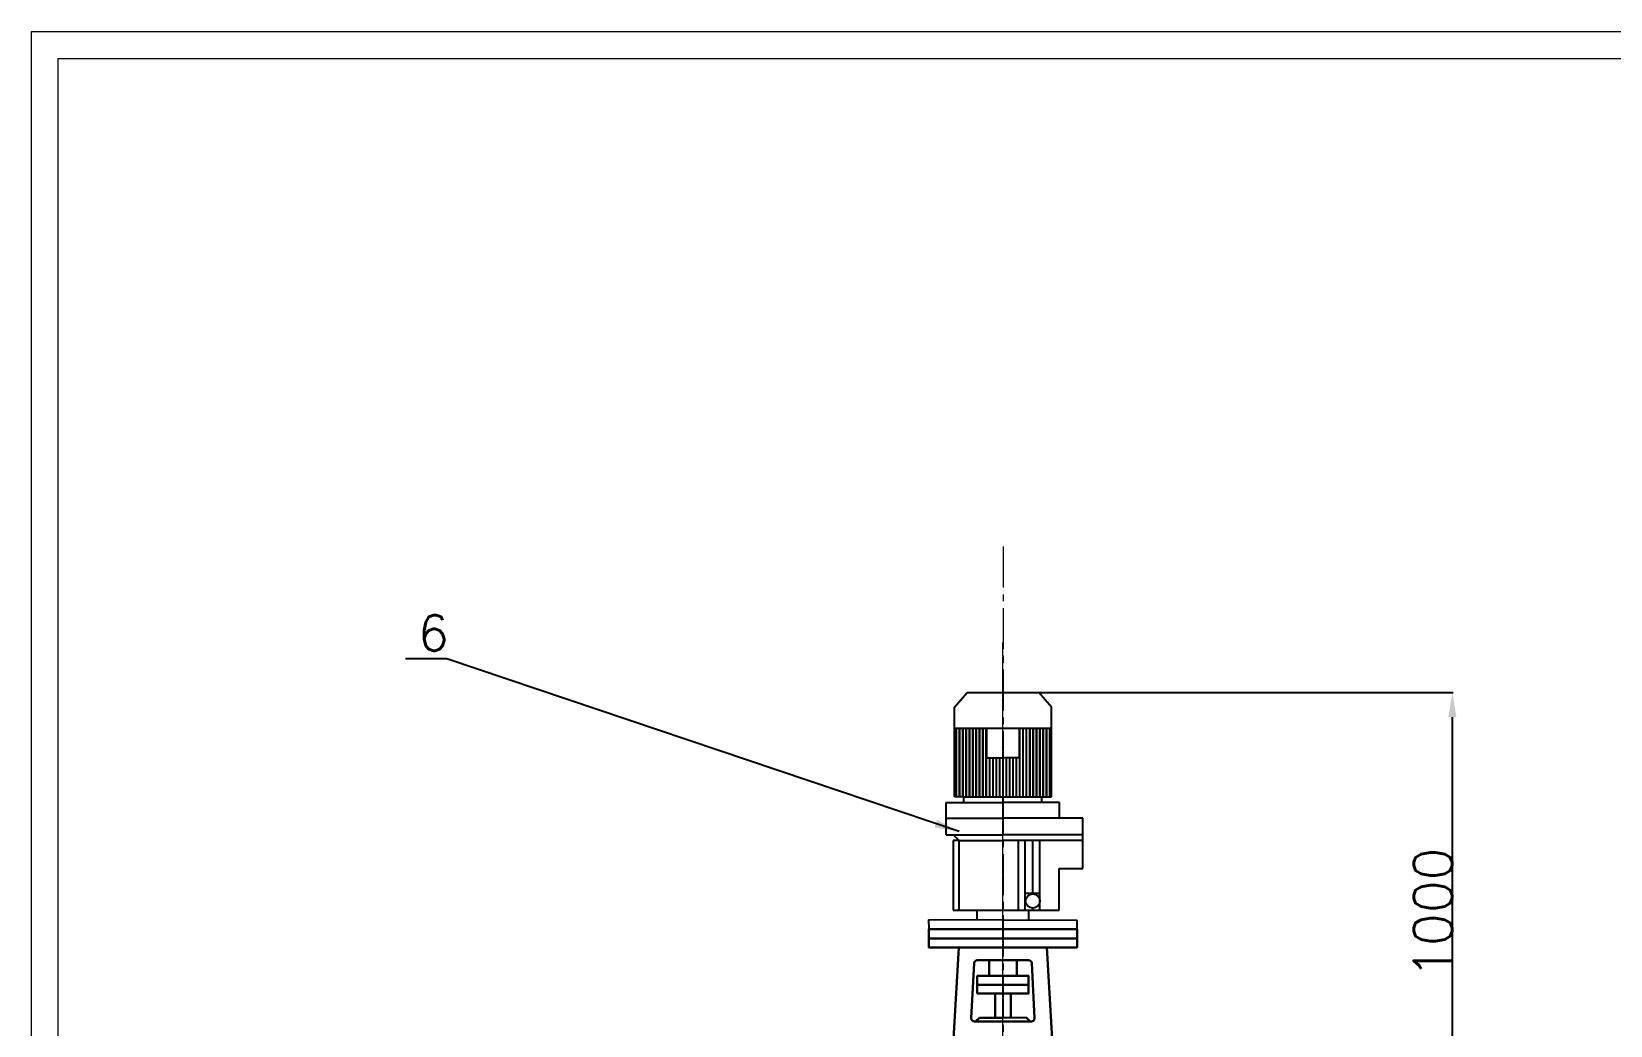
# Model space of a CAD drawing. Header units: millimetres. Extents: x 4043 to 11140, y -55 to 4644.
# Drawn here: x 4043 to 6932, y 2826 to 4644 of the extents above; entities that cross this region are included whole.
import ezdxf

# ---------------------------------------------------------------- set-up
doc = ezdxf.new("R2010")
doc.units = ezdxf.units.MM
doc.header["$PDMODE"] = 3
doc.linetypes.add('CENTER2', pattern=[1.125, 0.75, -0.125, 0.125, -0.125])
for name, color, linetype, lineweight in [('shixian', 7, 'Continuous', 30), ('zhong', 1, 'CENTER2', 15), ('中心线', 1, 'CENTER2', 15), ('实线', 7, 'Continuous', 20)]:
    doc.layers.add(name, color=color, linetype=linetype, lineweight=lineweight)
doc.styles.get("Standard").update_dxf_attribs({"font": 'txt', "bigfont": 'gbcbig.shx'})
doc.dimstyles.new('ISO-25', dxfattribs={"dimtxt": 2.5, "dimasz": 2.5, "dimexe": 1.25, "dimexo": 0.625, "dimtad": 1, "dimtxsty": 'Standard', "dimcen": 2.5, "dimadec": 0, "dimazin": 0, "dimtfac": 1, "dimtmove": 0, "dimatfit": 3, "dimfxl": 0, "dimarcsym": 0})

# ---------------------------------------------------------------- blocks, each defined once
blk = doc.blocks.new('*D11')
at = {"color": 0, "lineweight": -2, "transparency": 16777216}
for p, q in [((5886.3, 3434.9), (6643.6, 3434.9)), ((6642.4, 2672.8), (6642.4, 3389.9)), ((5959.2, 2627.8), (6643.6, 2627.8))]:
    blk.add_line(p, q, dxfattribs=at)
at = {"color": 0, "transparency": 16777216}
for points in [[(6634.9, 3389.9), (6649.9, 3389.9), (6642.4, 3434.9)], [(6634.9, 2672.8), (6649.9, 2672.8), (6642.4, 2627.8)]]:
    blk.add_solid(points, dxfattribs=at)
at = {"layer": 'Defpoints', "color": 0, "transparency": 16777216}
for p in [(5885.7, 3434.9), (6642.4, 3434.9), (5958.6, 2627.8)]:
    blk.add_point(p, dxfattribs=at)
at = {"color": 0, "transparency": 16777216, "insert": (6606.8, 3031.4), "char_height": 70, "attachment_point": 5, "rotation": 90}
blk.add_mtext('1000', dxfattribs=at)

msp = doc.modelspace()

# ---------------------------------------------------------------- linework, layer by layer
at = {"color": 0}
for p, q in [((5731.478, 3408.132), (5754.656, 3434.898)), ((5754.656, 3434.898), (5885.658, 3434.898)), ((5908.836, 3408.132), (5885.658, 3434.898)), ((5731.478, 3369.481), (5731.478, 3408.132)), ((5908.836, 3369.481), (5908.836, 3408.132)), ((5731.478, 3369.481), (5908.836, 3369.481)), ((5731.478, 3243.898), (5731.478, 3369.481)), ((5734.841, 3243.898), (5734.841, 3369.481)), ((5735.05, 3243.898), (5735.05, 3369.481)), ((5735.259, 3243.898), (5735.259, 3369.481)), ((5740.955, 3243.898), (5740.955, 3369.481)), ((5741.164, 3243.898), (5741.164, 3369.481)), ((5741.373, 3243.898), (5741.373, 3369.481)), ((5747.07, 3243.898), (5747.07, 3369.481)), ((5747.279, 3243.898), (5747.279, 3369.481)), ((5747.488, 3243.898), (5747.488, 3369.481)), ((5753.184, 3243.898), (5753.184, 3369.481)), ((5753.393, 3243.898), (5753.393, 3369.481)), ((5753.602, 3243.898), (5753.602, 3369.481)), ((5759.299, 3243.898), (5759.299, 3369.481)), ((5759.508, 3243.898), (5759.508, 3369.481)), ((5759.717, 3243.898), (5759.717, 3369.481)), ((5765.413, 3243.898), (5765.413, 3369.481)), ((5765.622, 3243.898), (5765.622, 3369.481)), ((5765.831, 3243.898), (5765.831, 3369.481)), ((5771.528, 3243.898), (5771.528, 3369.481)), ((5771.737, 3243.898), (5771.737, 3369.481)), ((5771.946, 3243.898), (5771.946, 3369.481)), ((5777.642, 3243.898), (5777.642, 3369.481)), ((5777.851, 3243.898), (5777.851, 3369.481)), ((5778.06, 3243.898), (5778.06, 3369.481)), ((5783.757, 3243.898), (5783.757, 3369.481)), ((5783.966, 3243.898), (5783.966, 3369.481)), ((5784.175, 3243.898), (5784.175, 3369.481)), ((5789.871, 3243.898), (5789.871, 3369.481)), ((5790.08, 3243.898), (5790.08, 3369.481)), ((5790.289, 3243.898), (5790.289, 3369.481)), ((5790.459, 3369.481), (5790.459, 3315.539)), ((5849.855, 3369.481), (5849.855, 3315.539)), ((5851.016, 3243.898), (5851.016, 3369.481)), ((5851.225, 3243.898), (5851.225, 3369.481)), ((5851.434, 3243.898), (5851.434, 3369.481)), ((5857.131, 3243.898), (5857.131, 3369.481)), ((5857.34, 3243.898), (5857.34, 3369.481)), ((5857.549, 3243.898), (5857.549, 3369.481)), ((5863.245, 3243.898), (5863.245, 3369.481)), ((5863.454, 3243.898), (5863.454, 3369.481)), ((5863.663, 3243.898), (5863.663, 3369.481)), ((5869.36, 3243.898), (5869.36, 3369.481)), ((5869.569, 3243.898), (5869.569, 3369.481)), ((5869.778, 3243.898), (5869.778, 3369.481)), ((5875.474, 3243.898), (5875.474, 3369.481)), ((5875.683, 3243.898), (5875.683, 3369.481)), ((5875.892, 3243.898), (5875.892, 3369.481)), ((5881.589, 3243.898), (5881.589, 3369.481)), ((5881.798, 3243.898), (5881.798, 3369.481)), ((5882.007, 3243.898), (5882.007, 3369.481)), ((5887.703, 3243.898), (5887.703, 3369.481)), ((5887.912, 3243.898), (5887.912, 3369.481)), ((5888.121, 3243.898), (5888.121, 3369.481)), ((5893.818, 3243.898), (5893.818, 3369.481)), ((5894.027, 3243.898), (5894.027, 3369.481)), ((5894.236, 3243.898), (5894.236, 3369.481)), ((5899.932, 3243.898), (5899.932, 3369.481)), ((5900.141, 3243.898), (5900.141, 3369.481)), ((5900.35, 3243.898), (5900.35, 3369.481)), ((5906.047, 3243.898), (5906.047, 3369.481)), ((5906.256, 3243.898), (5906.256, 3369.481)), ((5906.465, 3243.898), (5906.465, 3369.481)), ((5908.836, 3243.898), (5908.836, 3369.481)), ((5790.459, 3315.539), (5820.157, 3315.539)), ((5795.986, 3243.898), (5795.986, 3315.539)), ((5796.195, 3243.898), (5796.195, 3315.539)), ((5796.404, 3243.898), (5796.404, 3315.539)), ((5802.1, 3243.898), (5802.1, 3315.539)), ((5802.309, 3243.898), (5802.309, 3315.539)), ((5802.518, 3243.898), (5802.518, 3315.539)), ((5808.215, 3243.898), (5808.215, 3315.539)), ((5808.424, 3243.898), (5808.424, 3315.539)), ((5808.633, 3243.898), (5808.633, 3315.539)), ((5814.329, 3243.898), (5814.329, 3315.539)), ((5814.538, 3243.898), (5814.538, 3315.539)), ((5814.747, 3243.898), (5814.747, 3315.539)), ((5849.855, 3315.539), (5820.157, 3315.539)), ((5820.444, 3233.707), (5820.444, 3315.539)), ((5820.653, 3233.707), (5820.653, 3315.539)), ((5820.862, 3233.707), (5820.862, 3315.539)), ((5826.558, 3243.898), (5826.558, 3315.539)), ((5826.767, 3243.898), (5826.767, 3315.539)), ((5826.976, 3243.898), (5826.976, 3315.539)), ((5832.673, 3243.898), (5832.673, 3315.539)), ((5832.882, 3243.898), (5832.882, 3315.539)), ((5833.091, 3243.898), (5833.091, 3315.539)), ((5838.787, 3243.898), (5838.787, 3315.539)), ((5838.996, 3243.898), (5838.996, 3315.539)), ((5839.205, 3243.898), (5839.205, 3315.539)), ((5844.902, 3243.898), (5844.902, 3315.539)), ((5845.111, 3243.898), (5845.111, 3315.539)), ((5845.32, 3243.898), (5845.32, 3315.539)), ((5748.664, 3243.898), (5731.478, 3243.898)), ((5748.664, 3243.898), (5891.65, 3243.898)), ((5748.664, 3233.707), (5748.664, 3243.898)), ((5891.65, 3233.707), (5891.65, 3243.898)), ((5891.65, 3243.898), (5908.836, 3243.898)), ((5716.625, 3174.601), (5716.625, 3233.707)), ((5716.625, 3233.707), (5820.157, 3233.707)), ((5923.689, 3233.707), (5820.157, 3233.707)), ((5923.689, 3205.173), (5923.689, 3233.707)), ((5716.625, 3205.173), (5820.157, 3205.173)), ((5966.393, 3205.173), (5820.157, 3205.173)), ((5966.393, 3174.601), (5966.393, 3205.173)), ((5716.625, 3174.601), (5820.157, 3174.601)), ((5740.093, 3164.41), (5729.394, 3174.601)), ((5729.394, 3164.41), (5729.394, 3037.139)), ((5740.093, 3164.41), (5729.394, 3164.41)), ((5740.093, 3037.139), (5740.093, 3164.41)), ((5740.093, 3164.41), (5820.157, 3164.41)), ((5966.393, 3174.601), (5820.157, 3174.601)), ((5966.393, 3164.41), (5820.157, 3164.41)), ((5848.741, 3037.139), (5848.741, 3164.41)), ((5860.632, 3037.139), (5860.632, 3164.41)), ((5874.901, 3066.568), (5874.901, 3164.41)), ((5887.981, 3037.139), (5887.981, 3164.41)), ((5966.393, 3164.41), (5966.393, 3174.601)), ((5966.393, 3112.835), (5966.393, 3164.41)), ((5923.029, 3037.139), (5923.029, 3112.835)), ((5923.029, 3112.835), (5966.393, 3112.835)), ((5860.632, 3068.057), (5887.981, 3068.057)), ((5729.394, 3037.139), (5740.093, 3037.139)), ((5740.093, 3037.139), (5867.473, 3037.139)), ((5772.841, 3018.168), (5772.841, 3037.139)), ((5867.473, 3018.168), (5867.473, 3037.139)), ((5867.473, 3037.139), (5923.029, 3037.139)), ((5874.901, 3037.139), (5874.901, 3040.408)), ((5955.751, 3017.767), (5684.37, 3019.001)), ((5684.37, 3019.001), (5684.597, 3002.053)), ((5955.751, 3002.053), (5955.751, 3017.767))]:
    msp.add_line(p, q, dxfattribs=at)
msp.add_circle((5874.901, 3053.488), 13.08, dxfattribs=at)
at = {"layer": 'shixian', "color": 0}
for p, q in [((5684.597, 3002.053), (5820.174, 3002.053)), ((5684.597, 2985.199), (5820.174, 2985.199)), ((5955.751, 3002.053), (5820.174, 3002.053)), ((5955.751, 2985.199), (5820.174, 2985.199)), ((5722.597, 2677.56), (5739.699, 2968.753)), ((5917.751, 2677.56), (5900.65, 2968.753)), ((5762.387, 2839.157), (5767.404, 2939.96)), ((5773.147, 2945.35), (5819.61, 2945.35)), ((5794.781, 2916.447), (5794.781, 2945.35)), ((5867.153, 2945.41), (5820.69, 2945.351)), ((5845.547, 2916.48), (5845.519, 2945.382)), ((5878.02, 2839.231), (5872.903, 2940.027)), ((5773.133, 2900.524), (5867.195, 2900.524)), ((5805.787, 2840.203), (5805.787, 2884.602)), ((5834.619, 2840.221), (5834.581, 2884.62)), ((5768.131, 2833.038), (5819.61, 2833.038)), ((5777.424, 2840.203), (5770.259, 2833.038)), ((5820.174, 2840.203), (5777.424, 2840.203)), ((5820.174, 2840.203), (5862.982, 2840.257)), ((5872.284, 2833.104), (5820.804, 2833.039)), ((5862.982, 2840.257), (5870.156, 2833.101))]:
    msp.add_line(p, q, dxfattribs=at)
for points in [[(5820.174, 2968.753), (5684.597, 2968.753), (5684.597, 3002.053)], [(5820.174, 2968.753), (5955.751, 2968.753), (5955.751, 3002.053)]]:
    msp.add_lwpolyline(points, dxfattribs=at)
msp.add_lwpolyline([(5773.133, 2884.602), (5867.195, 2884.602), (5867.195, 2916.447), (5773.133, 2916.447)], close=True, dxfattribs=at)
for centre, start, end in [((5773.147, 2939.595), 90, 176.368129), ((5867.16, 2939.655), 3.704541, 90.07267), ((5768.131, 2838.793), 176.368129, 270), ((5872.277, 2838.859), 270.07267, 3.704541)]:
    msp.add_arc(centre, 5.755, start, end, dxfattribs=at)
at = {"layer": 'zhong', "ltscale": 5}
msp.add_line((5820.157, 2505.544), (5820.157, 3526.718), dxfattribs=at)
at = {"layer": '中心线', "ltscale": 100}
msp.add_line((5820.534, 3702.029), (5820.087, 816.428), dxfattribs=at)
at = {"layer": '实线'}
for p, q in [((4043.297, -54.667), (4043.297, 4643.99)), ((4043.297, 4643.99), (11140.226, 4643.99)), ((4092.241, -5.722), (4092.241, 4595.046)), ((4092.241, 4595.046), (11091.282, 4595.046))]:
    msp.add_line(p, q, dxfattribs=at)

# ---------------------------------------------------------------- texts
at = {"color": 3, "insert": (4750.611, 3576.353), "char_height": 65, "attachment_point": 1}
msp.add_mtext_dynamic_manual_height_columns('6', width=280.82444, gutter_width=12.5, heights=[0], dxfattribs=at)

# ---------------------------------------------------------------- dimensions: what is measured, and where the dimension line sits
at = {"color": 3}
dim = msp.add_linear_dim(base=(6642.4, 3434.898), p1=(5958.612, 2627.814), p2=(5885.658, 3434.898), angle=90, text='1000', dimstyle='ISO-25', override={"dimtxt": 70, "dimasz": 45, "dimfxl": 2}, dxfattribs=at)
dim.commit()
dim.dimension.update_dxf_attribs({"geometry": '*D11', "text_midpoint": (6606.775, 3031.356)})

# ---------------------------------------------------------------- leaders
msp.add_leader([(5740.093, 3180.617), (4802.7, 3496.649), (4727.078, 3496.649)], dimstyle='ISO-25', override={"dimtxt": 70, "dimasz": 45, "dimfxl": 2}, dxfattribs=at)

doc.saveas('drawing.dxf')
